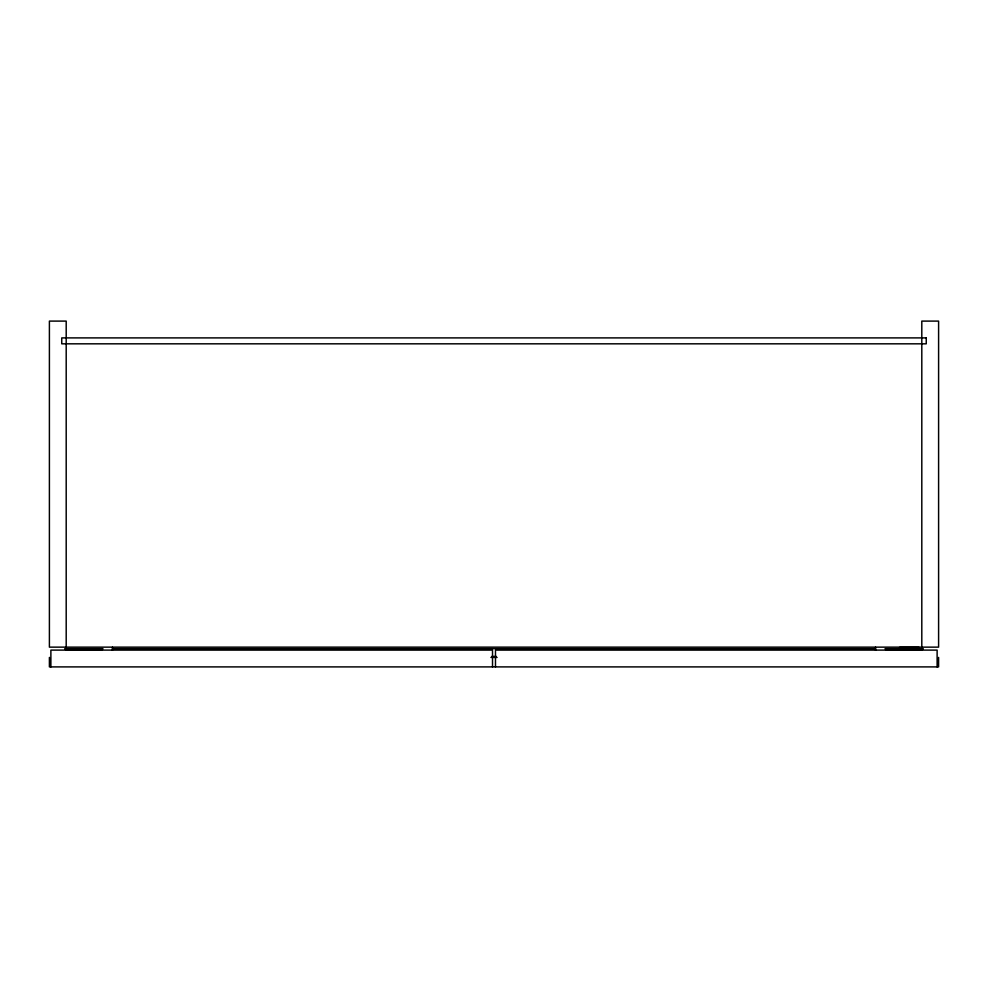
<?xml version="1.0" encoding="UTF-8"?>
<svg xmlns="http://www.w3.org/2000/svg" width="988" height="988" viewBox="0 0 988 988"><rect width="100%" height="100%" fill="white"/><g stroke="black" fill="none" stroke-linecap="round" stroke-linejoin="round"><path stroke-width="1.48" d="M922.286 649.647L923.237 648.696L885.075 648.696L886.038 649.647L922.286 649.647L922.286 648.696M899.586 647.375L919.112 647.375M112.459 648.696L875.541 648.696M65.714 649.647L101.962 649.647L102.925 648.696L64.763 648.696L65.714 649.647L65.714 648.696M491.691 656.464L496.309 656.464M490.913 657.415L497.088 657.415M938.6 657.415L938.6 666.9L49.4 666.9L49.4 657.415M937.118 666.9L937.118 650.104L495.482 650.104L495.482 666.9M921.804 647.14L921.804 321.1L938.6 321.1L938.6 647.14L49.4 647.14L49.4 321.1L66.196 321.1L66.196 647.14M875.541 647.202L875.541 650.289M492.518 666.9L492.518 650.104L50.882 650.104L50.882 666.9M112.459 647.202L112.459 650.289M926.25 337.896L61.75 337.896L61.75 343.824L926.25 343.824L926.25 337.896"/></g></svg>
